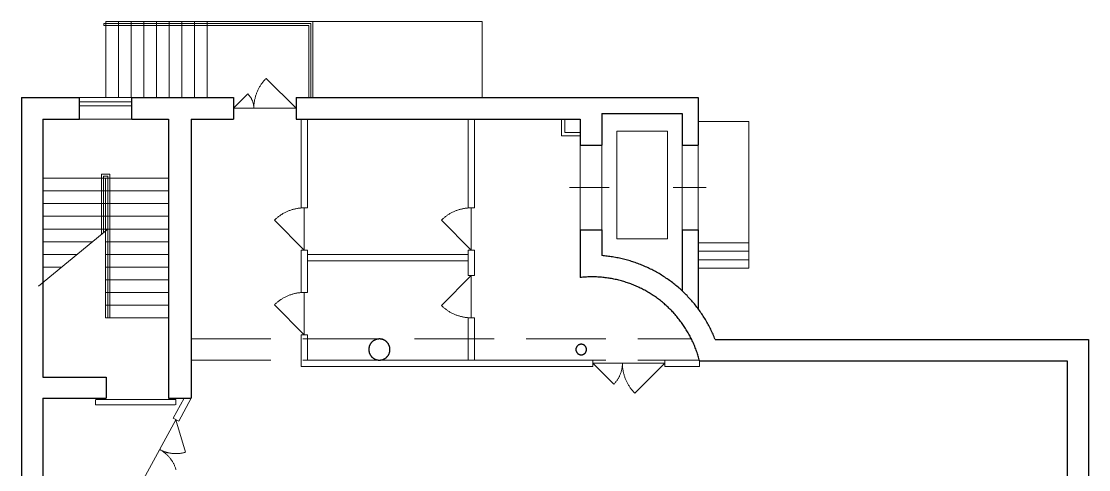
# Model space of a CAD drawing. Header units: metres. Extents: x 2 to 27.2, y 10.3 to 37.9.
# Drawn here: x 2 to 27.25, y 27.29 to 37.89 of the extents above; entities that cross this region are included whole.
import ezdxf

# ---------------------------------------------------------------- set-up
doc = ezdxf.new("R2010")
doc.units = ezdxf.units.M
doc.header["$MEASUREMENT"] = 0
doc.linetypes.add('DGN Style 3', pattern=[2.640572, 1.886123, -0.754449])

msp = doc.modelspace()

# ---------------------------------------------------------------- linework, layer by layer
at = {"color": 7, "linetype": 'Continuous', "lineweight": 0}
for p, q in [((3.998, 37.89), (12.898, 37.89)), ((3.998, 37.89), (3.998, 36.09)), ((4.298, 37.89), (4.298, 36.09)), ((4.598, 37.89), (4.598, 36.09)), ((4.898, 37.89), (4.898, 36.09)), ((5.198, 37.89), (5.198, 36.09)), ((5.498, 37.89), (5.498, 36.09)), ((5.798, 37.89), (5.798, 36.09)), ((6.098, 37.89), (6.098, 36.09)), ((6.398, 36.09), (6.398, 37.89)), ((8.898, 36.09), (8.898, 37.89)), ((12.898, 36.09), (12.898, 37.89)), ((3.948, 37.84), (8.848, 37.84)), ((3.948, 37.84), (3.948, 37.79)), ((3.948, 37.79), (8.798, 37.79)), ((8.798, 36.09), (8.798, 37.79)), ((8.848, 36.09), (8.848, 37.84)), ((7.654, 36.372), (7.645, 36.356)), ((7.664, 36.387), (7.654, 36.372)), ((7.674, 36.402), (7.664, 36.387)), ((7.685, 36.417), (7.674, 36.402)), ((7.696, 36.432), (7.685, 36.417)), ((7.707, 36.446), (7.696, 36.432)), ((7.718, 36.461), (7.707, 36.446)), ((7.73, 36.475), (7.718, 36.461)), ((7.741, 36.489), (7.73, 36.475)), ((7.753, 36.503), (7.741, 36.489)), ((7.766, 36.516), (7.753, 36.503)), ((7.778, 36.529), (7.766, 36.516)), ((7.791, 36.542), (7.778, 36.529)), ((8.498, 35.835), (7.791, 36.542)), ((7.018, 35.835), (7.358, 36.175)), ((7.366, 36.166), (7.358, 36.175)), ((7.375, 36.156), (7.366, 36.166)), ((7.383, 36.147), (7.375, 36.156)), ((7.391, 36.137), (7.383, 36.147)), ((7.399, 36.127), (7.391, 36.137)), ((7.407, 36.117), (7.399, 36.127)), ((7.414, 36.107), (7.407, 36.117)), ((7.541, 36.123), (7.536, 36.106)), ((7.546, 36.141), (7.541, 36.123)), ((7.552, 36.158), (7.546, 36.141)), ((7.558, 36.175), (7.552, 36.158)), ((7.564, 36.192), (7.558, 36.175)), ((7.571, 36.209), (7.564, 36.192)), ((7.578, 36.226), (7.571, 36.209)), ((7.585, 36.243), (7.578, 36.226)), ((7.593, 36.26), (7.585, 36.243)), ((7.601, 36.276), (7.593, 36.26)), ((7.609, 36.292), (7.601, 36.276)), ((7.617, 36.309), (7.609, 36.292)), ((7.626, 36.325), (7.617, 36.309)), ((7.635, 36.34), (7.626, 36.325)), ((7.645, 36.356), (7.635, 36.34)), ((3.373, 35.99), (4.613, 35.99)), ((3.373, 35.89), (4.613, 35.89)), ((7.421, 36.097), (7.414, 36.107)), ((7.428, 36.086), (7.421, 36.097)), ((7.434, 36.075), (7.428, 36.086)), ((7.44, 36.064), (7.434, 36.075)), ((7.446, 36.053), (7.44, 36.064)), ((7.451, 36.042), (7.446, 36.053)), ((7.457, 36.03), (7.451, 36.042)), ((7.462, 36.019), (7.457, 36.03)), ((7.466, 36.007), (7.462, 36.019)), ((7.471, 35.995), (7.466, 36.007)), ((7.475, 35.984), (7.471, 35.995)), ((7.478, 35.972), (7.475, 35.984)), ((7.482, 35.959), (7.478, 35.972)), ((7.485, 35.947), (7.482, 35.959)), ((7.488, 35.935), (7.485, 35.947)), ((7.49, 35.923), (7.488, 35.935)), ((7.492, 35.91), (7.49, 35.923)), ((7.494, 35.898), (7.492, 35.91)), ((7.496, 35.885), (7.494, 35.898)), ((7.497, 35.873), (7.496, 35.885)), ((7.498, 35.86), (7.497, 35.873)), ((7.499, 35.872), (7.498, 35.853)), ((7.498, 35.848), (7.498, 35.86)), ((7.5, 35.89), (7.499, 35.872)), ((7.501, 35.908), (7.5, 35.89)), ((7.502, 35.926), (7.501, 35.908)), ((7.504, 35.945), (7.502, 35.926)), ((7.506, 35.963), (7.504, 35.945)), ((7.509, 35.981), (7.506, 35.963)), ((7.512, 35.999), (7.509, 35.981)), ((7.515, 36.017), (7.512, 35.999)), ((7.518, 36.035), (7.515, 36.017)), ((7.522, 36.053), (7.518, 36.035)), ((7.526, 36.07), (7.522, 36.053)), ((7.531, 36.088), (7.526, 36.07)), ((7.536, 36.106), (7.531, 36.088)), ((7.018, 35.835), (8.498, 35.835)), ((7.498, 35.853), (7.498, 35.835)), ((7.498, 35.835), (7.498, 35.848)), ((18.008, 35.525), (19.208, 35.525)), ((19.208, 32.055), (19.208, 35.525)), ((16.087, 35.292), (17.283, 35.292)), ((16.087, 32.748), (16.087, 35.292)), ((16.087, 35.292), (16.087, 35.292)), ((17.283, 35.292), (17.283, 32.748)), ((15.218, 34.96), (15.218, 32.96)), ((15.728, 34.96), (15.728, 32.96)), ((17.628, 34.96), (17.628, 32.96)), ((18.008, 32.96), (18.008, 34.96)), ((2.508, 34.18), (5.478, 34.18)), ((3.893, 32.85), (3.893, 34.28)), ((3.893, 34.28), (4.093, 34.28)), ((3.943, 32.891), (3.943, 34.23)), ((3.943, 34.23), (4.043, 34.23)), ((3.993, 30.88), (3.993, 34.18)), ((4.043, 30.88), (4.043, 34.23)), ((4.093, 30.88), (4.093, 34.28)), ((2.508, 33.88), (5.478, 33.88)), ((14.967, 33.96), (15.907, 33.96)), ((17.419, 33.96), (18.203, 33.96)), ((2.508, 33.58), (5.478, 33.58)), ((8.172, 33.334), (8.157, 33.324)), ((8.188, 33.343), (8.172, 33.334)), ((8.204, 33.352), (8.188, 33.343)), ((8.22, 33.361), (8.204, 33.352)), ((8.236, 33.37), (8.22, 33.361)), ((8.252, 33.378), (8.236, 33.37)), ((8.269, 33.386), (8.252, 33.378)), ((8.285, 33.393), (8.269, 33.386)), ((8.302, 33.401), (8.285, 33.393)), ((8.319, 33.408), (8.302, 33.401)), ((8.336, 33.414), (8.319, 33.408)), ((8.353, 33.421), (8.336, 33.414)), ((8.37, 33.427), (8.353, 33.421)), ((8.388, 33.432), (8.37, 33.427)), ((8.405, 33.438), (8.388, 33.432)), ((8.423, 33.443), (8.405, 33.438)), ((8.44, 33.448), (8.423, 33.443)), ((8.458, 33.452), (8.44, 33.448)), ((8.476, 33.456), (8.458, 33.452)), ((8.494, 33.46), (8.476, 33.456)), ((8.512, 33.464), (8.494, 33.46)), ((8.53, 33.467), (8.512, 33.464)), ((8.548, 33.47), (8.53, 33.467)), ((8.566, 33.472), (8.548, 33.47)), ((8.584, 33.474), (8.566, 33.472)), ((8.602, 33.476), (8.584, 33.474)), ((8.62, 33.478), (8.602, 33.476)), ((8.638, 33.479), (8.62, 33.478)), ((8.657, 33.48), (8.638, 33.479)), ((8.675, 33.48), (8.657, 33.48)), ((8.693, 33.48), (8.675, 33.48)), ((8.693, 33.48), (8.693, 32.48)), ((12.122, 33.334), (12.107, 33.324)), ((12.138, 33.343), (12.122, 33.334)), ((12.154, 33.352), (12.138, 33.343)), ((12.17, 33.361), (12.154, 33.352)), ((12.186, 33.37), (12.17, 33.361)), ((12.202, 33.378), (12.186, 33.37)), ((12.219, 33.386), (12.202, 33.378)), ((12.235, 33.393), (12.219, 33.386)), ((12.252, 33.401), (12.235, 33.393)), ((12.269, 33.408), (12.252, 33.401)), ((12.286, 33.414), (12.269, 33.408)), ((12.303, 33.421), (12.286, 33.414)), ((12.32, 33.427), (12.303, 33.421)), ((12.338, 33.432), (12.32, 33.427)), ((12.355, 33.438), (12.338, 33.432)), ((12.373, 33.443), (12.355, 33.438)), ((12.39, 33.448), (12.373, 33.443)), ((12.408, 33.452), (12.39, 33.448)), ((12.426, 33.456), (12.408, 33.452)), ((12.444, 33.46), (12.426, 33.456)), ((12.462, 33.464), (12.444, 33.46)), ((12.48, 33.467), (12.462, 33.464)), ((12.498, 33.47), (12.48, 33.467)), ((12.516, 33.472), (12.498, 33.47)), ((12.534, 33.474), (12.516, 33.472)), ((12.552, 33.476), (12.534, 33.474)), ((12.57, 33.478), (12.552, 33.476)), ((12.588, 33.479), (12.57, 33.478)), ((12.607, 33.48), (12.588, 33.479)), ((12.625, 33.48), (12.607, 33.48)), ((12.643, 33.48), (12.625, 33.48)), ((12.643, 33.48), (12.643, 32.48)), ((2.508, 33.28), (5.478, 33.28)), ((7.999, 33.2), (7.986, 33.187)), ((8.693, 32.48), (7.986, 33.187)), ((8.012, 33.213), (7.999, 33.2)), ((8.026, 33.225), (8.012, 33.213)), ((8.04, 33.237), (8.026, 33.225)), ((8.054, 33.249), (8.04, 33.237)), ((8.068, 33.26), (8.054, 33.249)), ((8.082, 33.272), (8.068, 33.26)), ((8.097, 33.283), (8.082, 33.272)), ((8.111, 33.294), (8.097, 33.283)), ((8.126, 33.304), (8.111, 33.294)), ((8.141, 33.314), (8.126, 33.304)), ((8.157, 33.324), (8.141, 33.314)), ((11.949, 33.2), (11.936, 33.187)), ((12.643, 32.48), (11.936, 33.187)), ((11.962, 33.213), (11.949, 33.2)), ((11.976, 33.225), (11.962, 33.213)), ((11.99, 33.237), (11.976, 33.225)), ((12.004, 33.249), (11.99, 33.237)), ((12.018, 33.26), (12.004, 33.249)), ((12.032, 33.272), (12.018, 33.26)), ((12.047, 33.283), (12.032, 33.272)), ((12.061, 33.294), (12.047, 33.283)), ((12.076, 33.304), (12.061, 33.294)), ((12.091, 33.314), (12.076, 33.304)), ((12.107, 33.324), (12.091, 33.314)), ((4.046, 32.976), (2.402, 31.63)), ((2.508, 32.98), (5.478, 32.98)), ((2.508, 32.68), (3.685, 32.68)), ((3.993, 32.68), (5.478, 32.68)), ((17.283, 32.748), (16.087, 32.748)), ((18.008, 32.655), (19.208, 32.655)), ((2.508, 32.38), (3.319, 32.38)), ((3.993, 32.38), (5.478, 32.38)), ((18.008, 32.455), (19.208, 32.455)), ((2.508, 32.08), (2.952, 32.08)), ((3.993, 32.08), (5.478, 32.08)), ((18.008, 32.255), (19.208, 32.255)), ((12.643, 31.88), (11.936, 31.173)), ((12.643, 31.88), (12.643, 30.88)), ((18.008, 32.055), (19.208, 32.055)), ((3.993, 31.78), (5.478, 31.78)), ((3.993, 31.48), (5.478, 31.48)), ((8.141, 31.314), (8.126, 31.304)), ((8.157, 31.324), (8.141, 31.314)), ((8.172, 31.334), (8.157, 31.324)), ((8.188, 31.343), (8.172, 31.334)), ((8.204, 31.352), (8.188, 31.343)), ((8.22, 31.361), (8.204, 31.352)), ((8.236, 31.37), (8.22, 31.361)), ((8.252, 31.378), (8.236, 31.37)), ((8.269, 31.386), (8.252, 31.378)), ((8.285, 31.393), (8.269, 31.386)), ((8.302, 31.401), (8.285, 31.393)), ((8.319, 31.408), (8.302, 31.401)), ((8.336, 31.414), (8.319, 31.408)), ((8.353, 31.421), (8.336, 31.414)), ((8.37, 31.427), (8.353, 31.421)), ((8.388, 31.432), (8.37, 31.427)), ((8.405, 31.438), (8.388, 31.432)), ((8.423, 31.443), (8.405, 31.438)), ((8.44, 31.448), (8.423, 31.443)), ((8.458, 31.452), (8.44, 31.448)), ((8.476, 31.456), (8.458, 31.452)), ((8.494, 31.46), (8.476, 31.456)), ((8.512, 31.464), (8.494, 31.46)), ((8.53, 31.467), (8.512, 31.464)), ((8.548, 31.47), (8.53, 31.467)), ((8.566, 31.472), (8.548, 31.47)), ((8.584, 31.474), (8.566, 31.472)), ((8.602, 31.476), (8.584, 31.474)), ((8.62, 31.478), (8.602, 31.476)), ((8.638, 31.479), (8.62, 31.478)), ((8.657, 31.48), (8.638, 31.479)), ((8.675, 31.48), (8.657, 31.48)), ((8.693, 31.48), (8.675, 31.48)), ((8.693, 31.48), (8.693, 30.48)), ((3.993, 31.18), (5.478, 31.18)), ((7.999, 31.2), (7.986, 31.187)), ((8.693, 30.48), (7.986, 31.187)), ((8.012, 31.213), (7.999, 31.2)), ((8.026, 31.225), (8.012, 31.213)), ((8.04, 31.237), (8.026, 31.225)), ((8.054, 31.249), (8.04, 31.237)), ((8.068, 31.26), (8.054, 31.249)), ((8.082, 31.272), (8.068, 31.26)), ((8.097, 31.283), (8.082, 31.272)), ((8.111, 31.294), (8.097, 31.283)), ((8.126, 31.304), (8.111, 31.294)), ((11.936, 31.173), (11.949, 31.16)), ((11.949, 31.16), (11.962, 31.148)), ((11.962, 31.148), (11.976, 31.135)), ((11.976, 31.135), (11.99, 31.123)), ((11.99, 31.123), (12.004, 31.112)), ((12.004, 31.112), (12.018, 31.1)), ((12.018, 31.1), (12.032, 31.089)), ((12.032, 31.089), (12.047, 31.078)), ((12.047, 31.078), (12.061, 31.067)), ((12.061, 31.067), (12.076, 31.056)), ((3.993, 30.88), (5.478, 30.88)), ((12.076, 31.056), (12.091, 31.046)), ((12.091, 31.046), (12.107, 31.036)), ((12.107, 31.036), (12.122, 31.027)), ((12.122, 31.027), (12.138, 31.017)), ((12.138, 31.017), (12.154, 31.008)), ((12.154, 31.008), (12.17, 30.999)), ((12.17, 30.999), (12.186, 30.991)), ((12.186, 30.991), (12.202, 30.983)), ((12.202, 30.983), (12.219, 30.975)), ((12.219, 30.975), (12.235, 30.967)), ((12.235, 30.967), (12.252, 30.96)), ((12.252, 30.96), (12.269, 30.953)), ((12.269, 30.953), (12.286, 30.946)), ((12.286, 30.946), (12.303, 30.94)), ((12.303, 30.94), (12.32, 30.934)), ((12.32, 30.934), (12.338, 30.928)), ((12.338, 30.928), (12.355, 30.923)), ((12.355, 30.923), (12.373, 30.918)), ((12.373, 30.918), (12.39, 30.913)), ((12.39, 30.913), (12.408, 30.908)), ((12.408, 30.908), (12.426, 30.904)), ((12.426, 30.904), (12.444, 30.9)), ((12.444, 30.9), (12.462, 30.897)), ((12.462, 30.897), (12.48, 30.894)), ((12.48, 30.894), (12.498, 30.891)), ((12.498, 30.891), (12.516, 30.888)), ((12.516, 30.888), (12.534, 30.886)), ((12.534, 30.886), (12.552, 30.884)), ((12.552, 30.884), (12.57, 30.883)), ((12.57, 30.883), (12.588, 30.882)), ((12.588, 30.882), (12.607, 30.881)), ((12.607, 30.881), (12.625, 30.88)), ((12.625, 30.88), (12.643, 30.88)), ((15.518, 29.805), (17.218, 29.805)), ((15.518, 29.805), (16.013, 29.31)), ((16.218, 29.805), (16.218, 29.787)), ((16.218, 29.79), (16.218, 29.805)), ((17.218, 29.805), (16.511, 29.098)), ((16.165, 29.537), (16.171, 29.552)), ((16.171, 29.552), (16.176, 29.566)), ((16.176, 29.566), (16.181, 29.58)), ((16.181, 29.58), (16.186, 29.595)), ((16.186, 29.595), (16.19, 29.609)), ((16.19, 29.609), (16.194, 29.624)), ((16.194, 29.624), (16.198, 29.639)), ((16.198, 29.639), (16.202, 29.654)), ((16.202, 29.654), (16.205, 29.669)), ((16.205, 29.669), (16.208, 29.684)), ((16.208, 29.684), (16.21, 29.699)), ((16.21, 29.699), (16.212, 29.714)), ((16.212, 29.714), (16.214, 29.729)), ((16.214, 29.729), (16.216, 29.744)), ((16.216, 29.744), (16.217, 29.759)), ((16.217, 29.759), (16.218, 29.775)), ((16.218, 29.775), (16.218, 29.79)), ((16.218, 29.787), (16.219, 29.769)), ((16.219, 29.769), (16.22, 29.75)), ((16.22, 29.75), (16.221, 29.732)), ((16.221, 29.732), (16.222, 29.714)), ((16.222, 29.714), (16.224, 29.696)), ((16.224, 29.696), (16.226, 29.678)), ((16.226, 29.678), (16.229, 29.66)), ((16.229, 29.66), (16.232, 29.642)), ((16.232, 29.642), (16.235, 29.624)), ((16.235, 29.624), (16.238, 29.606)), ((16.238, 29.606), (16.242, 29.588)), ((16.242, 29.588), (16.246, 29.57)), ((16.246, 29.57), (16.251, 29.552)), ((16.251, 29.552), (16.256, 29.535)), ((16.013, 29.31), (16.024, 29.321)), ((16.024, 29.321), (16.034, 29.332)), ((16.034, 29.332), (16.045, 29.344)), ((16.045, 29.344), (16.054, 29.355)), ((16.054, 29.355), (16.064, 29.367)), ((16.064, 29.367), (16.074, 29.379)), ((16.074, 29.379), (16.083, 29.391)), ((16.083, 29.391), (16.092, 29.404)), ((16.092, 29.404), (16.1, 29.416)), ((16.1, 29.416), (16.109, 29.429)), ((16.109, 29.429), (16.117, 29.442)), ((16.117, 29.442), (16.124, 29.455)), ((16.124, 29.455), (16.132, 29.469)), ((16.132, 29.469), (16.139, 29.482)), ((16.139, 29.482), (16.146, 29.496)), ((16.146, 29.496), (16.153, 29.509)), ((16.153, 29.509), (16.159, 29.523)), ((16.159, 29.523), (16.165, 29.537)), ((16.256, 29.535), (16.261, 29.517)), ((16.261, 29.517), (16.266, 29.5)), ((16.266, 29.5), (16.272, 29.482)), ((16.272, 29.482), (16.278, 29.465)), ((16.278, 29.465), (16.284, 29.448)), ((16.284, 29.448), (16.291, 29.431)), ((16.291, 29.431), (16.298, 29.414)), ((16.298, 29.414), (16.305, 29.397)), ((16.305, 29.397), (16.313, 29.381)), ((16.313, 29.381), (16.321, 29.364)), ((16.321, 29.364), (16.329, 29.348)), ((16.329, 29.348), (16.337, 29.332)), ((16.337, 29.332), (16.346, 29.316)), ((16.346, 29.316), (16.355, 29.3)), ((16.355, 29.3), (16.365, 29.284)), ((16.365, 29.284), (16.374, 29.269)), ((16.374, 29.269), (16.384, 29.253)), ((16.384, 29.253), (16.394, 29.238)), ((16.394, 29.238), (16.405, 29.223)), ((16.405, 29.223), (16.416, 29.209)), ((16.416, 29.209), (16.427, 29.194)), ((16.427, 29.194), (16.438, 29.18)), ((16.438, 29.18), (16.45, 29.166)), ((16.45, 29.166), (16.461, 29.152)), ((16.461, 29.152), (16.473, 29.138)), ((16.473, 29.138), (16.486, 29.124)), ((16.486, 29.124), (16.498, 29.111)), ((16.498, 29.111), (16.511, 29.098)), ((5.655, 28.469), (4.89, 27.063)), ((5.655, 28.469), (5.881, 27.702)), ((5.272, 27.766), (5.287, 27.759)), ((5.286, 27.758), (5.272, 27.766)), ((5.3, 27.75), (5.286, 27.758)), ((5.287, 27.759), (5.301, 27.751)), ((5.314, 27.742), (5.3, 27.75)), ((5.301, 27.751), (5.315, 27.744)), ((5.328, 27.733), (5.314, 27.742)), ((5.315, 27.744), (5.33, 27.738)), ((5.341, 27.724), (5.328, 27.733)), ((5.33, 27.738), (5.345, 27.731)), ((5.354, 27.715), (5.341, 27.724)), ((5.345, 27.731), (5.36, 27.725)), ((5.367, 27.705), (5.354, 27.715)), ((5.36, 27.725), (5.375, 27.719)), ((5.38, 27.696), (5.367, 27.705)), ((5.375, 27.719), (5.39, 27.714)), ((5.393, 27.686), (5.38, 27.696)), ((5.39, 27.714), (5.405, 27.709)), ((5.405, 27.675), (5.393, 27.686)), ((5.405, 27.709), (5.421, 27.704)), ((5.417, 27.665), (5.405, 27.675)), ((5.429, 27.654), (5.417, 27.665)), ((5.421, 27.704), (5.436, 27.699)), ((5.441, 27.643), (5.429, 27.654)), ((5.436, 27.699), (5.452, 27.695)), ((5.453, 27.632), (5.441, 27.643)), ((5.452, 27.695), (5.467, 27.691)), ((5.464, 27.621), (5.453, 27.632)), ((5.475, 27.609), (5.464, 27.621)), ((5.467, 27.691), (5.483, 27.687)), ((5.486, 27.597), (5.475, 27.609)), ((5.483, 27.687), (5.499, 27.684)), ((5.497, 27.585), (5.486, 27.597)), ((5.507, 27.573), (5.497, 27.585)), ((5.499, 27.684), (5.515, 27.681)), ((5.517, 27.56), (5.507, 27.573)), ((5.515, 27.681), (5.53, 27.679)), ((5.527, 27.547), (5.517, 27.56)), ((5.537, 27.534), (5.527, 27.547)), ((5.53, 27.679), (5.546, 27.676)), ((5.546, 27.521), (5.537, 27.534)), ((5.546, 27.676), (5.562, 27.674)), ((5.562, 27.674), (5.578, 27.672)), ((5.578, 27.672), (5.594, 27.671)), ((5.594, 27.671), (5.611, 27.67)), ((5.611, 27.67), (5.627, 27.669)), ((5.627, 27.669), (5.643, 27.669)), ((5.643, 27.669), (5.659, 27.669)), ((5.659, 27.669), (5.675, 27.669)), ((5.675, 27.669), (5.691, 27.67)), ((5.691, 27.67), (5.707, 27.671)), ((5.707, 27.671), (5.723, 27.672)), ((5.723, 27.672), (5.739, 27.673)), ((5.739, 27.673), (5.755, 27.675)), ((5.755, 27.675), (5.771, 27.677)), ((5.771, 27.677), (5.787, 27.68)), ((5.787, 27.68), (5.803, 27.683)), ((5.803, 27.683), (5.819, 27.686)), ((5.819, 27.686), (5.835, 27.689)), ((5.835, 27.689), (5.85, 27.693)), ((5.85, 27.693), (5.866, 27.697)), ((5.866, 27.697), (5.881, 27.702)), ((5.555, 27.508), (5.546, 27.521)), ((5.564, 27.494), (5.555, 27.508)), ((5.573, 27.481), (5.564, 27.494)), ((5.581, 27.467), (5.573, 27.481)), ((5.589, 27.453), (5.581, 27.467)), ((5.596, 27.439), (5.589, 27.453)), ((5.604, 27.424), (5.596, 27.439)), ((5.611, 27.41), (5.604, 27.424)), ((5.618, 27.395), (5.611, 27.41)), ((5.624, 27.381), (5.618, 27.395)), ((5.631, 27.366), (5.624, 27.381)), ((5.637, 27.351), (5.631, 27.366)), ((5.642, 27.336), (5.637, 27.351)), ((5.648, 27.321), (5.642, 27.336)), ((5.653, 27.305), (5.648, 27.321)), ((5.657, 27.29), (5.653, 27.305))]:
    msp.add_line(p, q, dxfattribs=at)
at = {"color": 7, "linetype": 'Continuous', "lineweight": 30}
for p, q in [((1.998, 36.09), (3.373, 36.09)), ((1.998, 36.09), (1.998, 12.35)), ((3.373, 35.58), (3.373, 36.09)), ((4.613, 35.58), (4.613, 36.09)), ((4.613, 36.09), (7.018, 36.09)), ((7.018, 36.09), (7.018, 35.58)), ((8.498, 36.09), (8.498, 35.58)), ((8.498, 36.09), (18.008, 36.09)), ((18.008, 36.09), (18.008, 34.96)), ((15.728, 35.71), (15.728, 34.96)), ((15.728, 35.71), (17.628, 35.71)), ((17.628, 35.71), (17.628, 34.96)), ((2.508, 35.58), (3.373, 35.58)), ((2.508, 35.58), (2.508, 29.48)), ((4.613, 35.58), (5.478, 35.58)), ((5.478, 35.58), (5.478, 28.98)), ((6.018, 35.58), (6.018, 28.98)), ((6.018, 35.58), (7.018, 35.58)), ((8.498, 35.58), (15.218, 35.58)), ((15.218, 35.58), (15.218, 34.96)), ((15.218, 34.96), (15.728, 34.96)), ((17.628, 34.96), (18.008, 34.96)), ((15.218, 32.96), (15.218, 31.834)), ((15.218, 32.96), (15.728, 32.96)), ((15.728, 32.96), (15.728, 32.35)), ((17.628, 32.96), (18.008, 32.96)), ((17.628, 32.96), (17.628, 31.52)), ((18.008, 32.96), (18.008, 31.097)), ((15.761, 32.347), (15.728, 32.35)), ((15.793, 32.344), (15.761, 32.347)), ((15.826, 32.341), (15.793, 32.344)), ((15.858, 32.337), (15.826, 32.341)), ((15.89, 32.333), (15.858, 32.337)), ((15.922, 32.329), (15.89, 32.333)), ((15.955, 32.324), (15.922, 32.329)), ((15.987, 32.319), (15.955, 32.324)), ((16.019, 32.314), (15.987, 32.319)), ((16.051, 32.308), (16.019, 32.314)), ((16.083, 32.302), (16.051, 32.308)), ((16.115, 32.296), (16.083, 32.302)), ((16.147, 32.29), (16.115, 32.296)), ((16.179, 32.283), (16.147, 32.29)), ((16.21, 32.275), (16.179, 32.283)), ((16.242, 32.268), (16.21, 32.275)), ((16.274, 32.26), (16.242, 32.268)), ((16.305, 32.252), (16.274, 32.26)), ((16.337, 32.243), (16.305, 32.252)), ((16.368, 32.234), (16.337, 32.243)), ((16.399, 32.225), (16.368, 32.234)), ((16.43, 32.215), (16.399, 32.225)), ((16.461, 32.205), (16.43, 32.215)), ((16.492, 32.195), (16.461, 32.205)), ((16.523, 32.185), (16.492, 32.195)), ((16.554, 32.174), (16.523, 32.185)), ((16.584, 32.163), (16.554, 32.174)), ((16.615, 32.151), (16.584, 32.163)), ((16.645, 32.139), (16.615, 32.151)), ((16.675, 32.127), (16.645, 32.139)), ((16.705, 32.115), (16.675, 32.127)), ((16.735, 32.102), (16.705, 32.115)), ((16.765, 32.089), (16.735, 32.102)), ((16.795, 32.076), (16.765, 32.089)), ((16.824, 32.062), (16.795, 32.076)), ((15.248, 31.837), (15.218, 31.834)), ((15.278, 31.839), (15.248, 31.837)), ((15.307, 31.842), (15.278, 31.839)), ((15.337, 31.844), (15.307, 31.842)), ((15.367, 31.845), (15.337, 31.844)), ((15.397, 31.846), (15.367, 31.845)), ((15.426, 31.847), (15.397, 31.846)), ((15.456, 31.848), (15.426, 31.847)), ((15.486, 31.848), (15.456, 31.848)), ((15.516, 31.848), (15.486, 31.848)), ((15.546, 31.848), (15.516, 31.848)), ((15.576, 31.847), (15.546, 31.848)), ((15.605, 31.846), (15.576, 31.847)), ((15.635, 31.844), (15.605, 31.846)), ((15.665, 31.843), (15.635, 31.844)), ((15.695, 31.841), (15.665, 31.843)), ((15.724, 31.838), (15.695, 31.841)), ((15.754, 31.835), (15.724, 31.838)), ((15.784, 31.832), (15.754, 31.835)), ((15.813, 31.829), (15.784, 31.832)), ((15.843, 31.825), (15.813, 31.829)), ((15.872, 31.821), (15.843, 31.825)), ((15.902, 31.816), (15.872, 31.821)), ((15.931, 31.812), (15.902, 31.816)), ((16.854, 32.048), (16.824, 32.062)), ((16.883, 32.034), (16.854, 32.048)), ((16.912, 32.019), (16.883, 32.034)), ((16.941, 32.004), (16.912, 32.019)), ((16.97, 31.989), (16.941, 32.004)), ((16.999, 31.974), (16.97, 31.989)), ((17.027, 31.958), (16.999, 31.974)), ((17.055, 31.942), (17.027, 31.958)), ((17.084, 31.925), (17.055, 31.942)), ((17.112, 31.909), (17.084, 31.925)), ((17.139, 31.892), (17.112, 31.909)), ((17.167, 31.875), (17.139, 31.892)), ((17.194, 31.857), (17.167, 31.875)), ((17.222, 31.839), (17.194, 31.857)), ((17.249, 31.821), (17.222, 31.839)), ((17.276, 31.803), (17.249, 31.821)), ((15.961, 31.806), (15.931, 31.812)), ((15.99, 31.801), (15.961, 31.806)), ((16.019, 31.795), (15.99, 31.801)), ((16.048, 31.789), (16.019, 31.795)), ((16.077, 31.783), (16.048, 31.789)), ((16.107, 31.776), (16.077, 31.783)), ((16.135, 31.769), (16.107, 31.776)), ((16.164, 31.761), (16.135, 31.769)), ((16.193, 31.753), (16.164, 31.761)), ((16.222, 31.745), (16.193, 31.753)), ((16.25, 31.737), (16.222, 31.745)), ((16.279, 31.728), (16.25, 31.737)), ((16.307, 31.719), (16.279, 31.728)), ((16.336, 31.71), (16.307, 31.719)), ((16.364, 31.7), (16.336, 31.71)), ((16.392, 31.69), (16.364, 31.7)), ((16.42, 31.68), (16.392, 31.69)), ((16.448, 31.669), (16.42, 31.68)), ((16.475, 31.658), (16.448, 31.669)), ((16.503, 31.647), (16.475, 31.658)), ((16.53, 31.635), (16.503, 31.647)), ((16.558, 31.623), (16.53, 31.635)), ((16.585, 31.611), (16.558, 31.623)), ((16.612, 31.598), (16.585, 31.611)), ((16.639, 31.585), (16.612, 31.598)), ((16.666, 31.572), (16.639, 31.585)), ((16.692, 31.559), (16.666, 31.572)), ((17.302, 31.784), (17.276, 31.803)), ((17.329, 31.765), (17.302, 31.784)), ((17.355, 31.746), (17.329, 31.765)), ((17.381, 31.727), (17.355, 31.746)), ((17.407, 31.707), (17.381, 31.727)), ((17.433, 31.687), (17.407, 31.707)), ((17.458, 31.667), (17.433, 31.687)), ((17.484, 31.646), (17.458, 31.667)), ((17.509, 31.625), (17.484, 31.646)), ((17.534, 31.604), (17.509, 31.625)), ((17.558, 31.583), (17.534, 31.604)), ((17.583, 31.562), (17.558, 31.583)), ((16.719, 31.545), (16.692, 31.559)), ((16.745, 31.531), (16.719, 31.545)), ((16.771, 31.517), (16.745, 31.531)), ((16.797, 31.502), (16.771, 31.517)), ((16.823, 31.487), (16.797, 31.502)), ((16.849, 31.472), (16.823, 31.487)), ((16.874, 31.456), (16.849, 31.472)), ((16.899, 31.441), (16.874, 31.456)), ((16.924, 31.424), (16.899, 31.441)), ((16.949, 31.408), (16.924, 31.424)), ((16.974, 31.391), (16.949, 31.408)), ((16.999, 31.374), (16.974, 31.391)), ((17.023, 31.357), (16.999, 31.374)), ((17.047, 31.34), (17.023, 31.357)), ((17.071, 31.322), (17.047, 31.34)), ((17.095, 31.304), (17.071, 31.322)), ((17.607, 31.54), (17.583, 31.562)), ((17.631, 31.518), (17.607, 31.54)), ((17.654, 31.495), (17.631, 31.518)), ((17.678, 31.473), (17.654, 31.495)), ((17.701, 31.45), (17.678, 31.473)), ((17.724, 31.427), (17.701, 31.45)), ((17.747, 31.404), (17.724, 31.427)), ((17.769, 31.38), (17.747, 31.404)), ((17.792, 31.356), (17.769, 31.38)), ((17.814, 31.332), (17.792, 31.356)), ((17.836, 31.308), (17.814, 31.332)), ((17.118, 31.286), (17.095, 31.304)), ((17.142, 31.267), (17.118, 31.286)), ((17.165, 31.248), (17.142, 31.267)), ((17.188, 31.229), (17.165, 31.248)), ((17.21, 31.21), (17.188, 31.229)), ((17.233, 31.19), (17.21, 31.21)), ((17.255, 31.17), (17.233, 31.19)), ((17.277, 31.15), (17.255, 31.17)), ((17.299, 31.13), (17.277, 31.15)), ((17.32, 31.109), (17.299, 31.13)), ((17.342, 31.088), (17.32, 31.109)), ((17.363, 31.067), (17.342, 31.088)), ((17.384, 31.046), (17.363, 31.067)), ((17.857, 31.284), (17.836, 31.308)), ((17.878, 31.259), (17.857, 31.284)), ((17.899, 31.234), (17.878, 31.259)), ((17.92, 31.209), (17.899, 31.234)), ((17.941, 31.184), (17.92, 31.209)), ((17.961, 31.158), (17.941, 31.184)), ((17.981, 31.133), (17.961, 31.158)), ((18.001, 31.107), (17.981, 31.133)), ((18.02, 31.081), (18.001, 31.107)), ((18.039, 31.054), (18.02, 31.081)), ((17.404, 31.024), (17.384, 31.046)), ((17.424, 31.003), (17.404, 31.024)), ((17.445, 30.98), (17.424, 31.003)), ((17.464, 30.958), (17.445, 30.98)), ((17.484, 30.936), (17.464, 30.958)), ((17.503, 30.913), (17.484, 30.936)), ((17.522, 30.89), (17.503, 30.913)), ((17.541, 30.867), (17.522, 30.89)), ((17.56, 30.844), (17.541, 30.867)), ((17.578, 30.82), (17.56, 30.844)), ((17.596, 30.796), (17.578, 30.82)), ((18.058, 31.028), (18.039, 31.054)), ((18.077, 31.001), (18.058, 31.028)), ((18.095, 30.974), (18.077, 31.001)), ((18.113, 30.947), (18.095, 30.974)), ((18.131, 30.92), (18.113, 30.947)), ((18.148, 30.892), (18.131, 30.92)), ((18.165, 30.865), (18.148, 30.892)), ((18.182, 30.837), (18.165, 30.865)), ((18.199, 30.809), (18.182, 30.837)), ((18.215, 30.781), (18.199, 30.809)), ((17.614, 30.772), (17.596, 30.796)), ((17.631, 30.748), (17.614, 30.772)), ((17.648, 30.724), (17.631, 30.748)), ((17.665, 30.699), (17.648, 30.724)), ((17.682, 30.675), (17.665, 30.699)), ((17.698, 30.65), (17.682, 30.675)), ((17.714, 30.624), (17.698, 30.65)), ((17.73, 30.599), (17.714, 30.624)), ((17.746, 30.574), (17.73, 30.599)), ((17.761, 30.548), (17.746, 30.574)), ((18.231, 30.752), (18.215, 30.781)), ((18.247, 30.724), (18.231, 30.752)), ((18.263, 30.695), (18.247, 30.724)), ((18.278, 30.666), (18.263, 30.695)), ((18.293, 30.637), (18.278, 30.666)), ((18.307, 30.608), (18.293, 30.637)), ((18.321, 30.579), (18.307, 30.608)), ((18.335, 30.55), (18.321, 30.579)), ((10.286, 30.301), (10.28, 30.294)), ((10.292, 30.308), (10.286, 30.301)), ((10.299, 30.314), (10.292, 30.308)), ((10.306, 30.32), (10.299, 30.314)), ((10.313, 30.326), (10.306, 30.32)), ((10.32, 30.332), (10.313, 30.326)), ((10.328, 30.337), (10.32, 30.332)), ((10.335, 30.342), (10.328, 30.337)), ((10.343, 30.347), (10.335, 30.342)), ((10.351, 30.351), (10.343, 30.347)), ((10.359, 30.355), (10.351, 30.351)), ((10.368, 30.359), (10.359, 30.355)), ((10.376, 30.363), (10.368, 30.359)), ((10.385, 30.366), (10.376, 30.363)), ((10.394, 30.369), (10.385, 30.366)), ((10.402, 30.371), (10.394, 30.369)), ((10.411, 30.374), (10.402, 30.371)), ((10.42, 30.376), (10.411, 30.374)), ((10.429, 30.377), (10.42, 30.376)), ((10.438, 30.378), (10.429, 30.377)), ((10.448, 30.379), (10.438, 30.378)), ((10.457, 30.38), (10.448, 30.379)), ((10.466, 30.38), (10.457, 30.38)), ((10.475, 30.38), (10.466, 30.38)), ((10.484, 30.38), (10.475, 30.38)), ((10.493, 30.379), (10.484, 30.38)), ((10.503, 30.378), (10.493, 30.379)), ((10.512, 30.376), (10.503, 30.378)), ((10.521, 30.375), (10.512, 30.376)), ((10.53, 30.373), (10.521, 30.375)), ((10.538, 30.37), (10.53, 30.373)), ((10.547, 30.367), (10.538, 30.37)), ((10.556, 30.364), (10.547, 30.367)), ((10.564, 30.361), (10.556, 30.364)), ((10.573, 30.357), (10.564, 30.361)), ((10.581, 30.353), (10.573, 30.357)), ((10.589, 30.349), (10.581, 30.353)), ((10.597, 30.344), (10.589, 30.349)), ((10.605, 30.34), (10.597, 30.344)), ((10.613, 30.334), (10.605, 30.34)), ((10.62, 30.329), (10.613, 30.334)), ((10.627, 30.323), (10.62, 30.329)), ((10.634, 30.317), (10.627, 30.323)), ((10.641, 30.311), (10.634, 30.317)), ((10.647, 30.305), (10.641, 30.311)), ((10.654, 30.298), (10.647, 30.305)), ((17.776, 30.522), (17.761, 30.548)), ((17.79, 30.496), (17.776, 30.522)), ((17.805, 30.47), (17.79, 30.496)), ((17.819, 30.444), (17.805, 30.47)), ((17.832, 30.417), (17.819, 30.444)), ((17.846, 30.391), (17.832, 30.417)), ((17.859, 30.364), (17.846, 30.391)), ((17.872, 30.337), (17.859, 30.364)), ((17.884, 30.31), (17.872, 30.337)), ((17.896, 30.283), (17.884, 30.31)), ((18.349, 30.52), (18.335, 30.55)), ((18.362, 30.49), (18.349, 30.52)), ((18.375, 30.461), (18.362, 30.49)), ((18.388, 30.431), (18.375, 30.461)), ((18.4, 30.4), (18.388, 30.431)), ((18.412, 30.37), (18.4, 30.4)), ((18.412, 30.37), (27.248, 30.37)), ((27.248, 30.37), (27.248, 12.35)), ((10.219, 30.144), (10.218, 30.135)), ((10.218, 30.135), (10.218, 30.126)), ((10.218, 30.126), (10.219, 30.116)), ((10.22, 30.162), (10.219, 30.153)), ((10.219, 30.153), (10.219, 30.144)), ((10.219, 30.116), (10.219, 30.107)), ((10.219, 30.107), (10.22, 30.098)), ((10.222, 30.171), (10.22, 30.162)), ((10.22, 30.098), (10.222, 30.089)), ((10.223, 30.18), (10.222, 30.171)), ((10.222, 30.089), (10.223, 30.08)), ((10.225, 30.189), (10.223, 30.18)), ((10.223, 30.08), (10.225, 30.071)), ((10.228, 30.198), (10.225, 30.189)), ((10.225, 30.071), (10.228, 30.062)), ((10.23, 30.207), (10.228, 30.198)), ((10.228, 30.062), (10.23, 30.053)), ((10.233, 30.216), (10.23, 30.207)), ((10.23, 30.053), (10.233, 30.045)), ((10.237, 30.224), (10.233, 30.216)), ((10.24, 30.233), (10.237, 30.224)), ((10.244, 30.241), (10.24, 30.233)), ((10.248, 30.249), (10.244, 30.241)), ((10.253, 30.257), (10.248, 30.249)), ((10.258, 30.265), (10.253, 30.257)), ((10.263, 30.273), (10.258, 30.265)), ((10.268, 30.28), (10.263, 30.273)), ((10.274, 30.287), (10.268, 30.28)), ((10.28, 30.294), (10.274, 30.287)), ((10.66, 30.291), (10.654, 30.298)), ((10.666, 30.284), (10.66, 30.291)), ((10.671, 30.276), (10.666, 30.284)), ((10.676, 30.269), (10.671, 30.276)), ((10.681, 30.261), (10.676, 30.269)), ((10.686, 30.253), (10.681, 30.261)), ((10.69, 30.245), (10.686, 30.253)), ((10.694, 30.237), (10.69, 30.245)), ((10.698, 30.229), (10.694, 30.237)), ((10.702, 30.22), (10.698, 30.229)), ((10.705, 30.211), (10.702, 30.22)), ((10.702, 30.04), (10.705, 30.049)), ((10.708, 30.203), (10.705, 30.211)), ((10.705, 30.049), (10.708, 30.058)), ((10.71, 30.194), (10.708, 30.203)), ((10.708, 30.058), (10.71, 30.067)), ((10.712, 30.185), (10.71, 30.194)), ((10.71, 30.067), (10.712, 30.076)), ((10.714, 30.176), (10.712, 30.185)), ((10.712, 30.076), (10.714, 30.085)), ((10.716, 30.167), (10.714, 30.176)), ((10.714, 30.085), (10.716, 30.094)), ((10.717, 30.158), (10.716, 30.167)), ((10.716, 30.094), (10.717, 30.103)), ((10.718, 30.149), (10.717, 30.158)), ((10.717, 30.103), (10.718, 30.112)), ((10.718, 30.139), (10.718, 30.149)), ((10.718, 30.13), (10.718, 30.139)), ((10.718, 30.121), (10.718, 30.13)), ((10.718, 30.112), (10.718, 30.121)), ((15.119, 30.14), (15.118, 30.133)), ((15.118, 30.133), (15.118, 30.127)), ((15.118, 30.127), (15.119, 30.12)), ((15.12, 30.153), (15.119, 30.146)), ((15.119, 30.146), (15.119, 30.14)), ((15.119, 30.12), (15.119, 30.114)), ((15.119, 30.114), (15.12, 30.108)), ((15.122, 30.159), (15.12, 30.153)), ((15.12, 30.108), (15.122, 30.101)), ((15.123, 30.165), (15.122, 30.159)), ((15.122, 30.101), (15.123, 30.095)), ((15.125, 30.172), (15.123, 30.165)), ((15.123, 30.095), (15.125, 30.089)), ((15.128, 30.178), (15.125, 30.172)), ((15.125, 30.089), (15.128, 30.083)), ((15.13, 30.184), (15.128, 30.178)), ((15.128, 30.083), (15.13, 30.077)), ((15.133, 30.189), (15.13, 30.184)), ((15.13, 30.077), (15.133, 30.071)), ((15.136, 30.195), (15.133, 30.189)), ((15.133, 30.071), (15.136, 30.065)), ((15.14, 30.201), (15.136, 30.195)), ((15.136, 30.065), (15.14, 30.06)), ((15.144, 30.206), (15.14, 30.201)), ((15.14, 30.06), (15.144, 30.055)), ((15.148, 30.211), (15.144, 30.206)), ((15.144, 30.055), (15.148, 30.05)), ((15.152, 30.216), (15.148, 30.211)), ((15.148, 30.05), (15.152, 30.045)), ((15.157, 30.22), (15.152, 30.216)), ((15.161, 30.225), (15.157, 30.22)), ((15.166, 30.229), (15.161, 30.225)), ((15.172, 30.233), (15.166, 30.229)), ((15.177, 30.236), (15.172, 30.233)), ((15.183, 30.24), (15.177, 30.236)), ((15.188, 30.243), (15.183, 30.24)), ((15.194, 30.245), (15.188, 30.243)), ((15.2, 30.248), (15.194, 30.245)), ((15.206, 30.25), (15.2, 30.248)), ((15.213, 30.251), (15.206, 30.25)), ((15.219, 30.253), (15.213, 30.251)), ((15.225, 30.254), (15.219, 30.253)), ((15.232, 30.255), (15.225, 30.254)), ((15.238, 30.255), (15.232, 30.255)), ((15.245, 30.255), (15.238, 30.255)), ((15.251, 30.255), (15.245, 30.255)), ((15.258, 30.254), (15.251, 30.255)), ((15.264, 30.253), (15.258, 30.254)), ((15.271, 30.252), (15.264, 30.253)), ((15.277, 30.251), (15.271, 30.252)), ((15.283, 30.249), (15.277, 30.251)), ((15.289, 30.246), (15.283, 30.249)), ((15.295, 30.244), (15.289, 30.246)), ((15.301, 30.241), (15.295, 30.244)), ((15.307, 30.238), (15.301, 30.241)), ((15.312, 30.234), (15.307, 30.238)), ((15.318, 30.231), (15.312, 30.234)), ((15.323, 30.227), (15.318, 30.231)), ((15.328, 30.223), (15.323, 30.227)), ((15.332, 30.218), (15.328, 30.223)), ((15.337, 30.213), (15.332, 30.218)), ((15.341, 30.208), (15.337, 30.213)), ((15.337, 30.047), (15.341, 30.052)), ((15.345, 30.203), (15.341, 30.208)), ((15.341, 30.052), (15.345, 30.057)), ((15.348, 30.198), (15.345, 30.203)), ((15.345, 30.057), (15.348, 30.063)), ((15.352, 30.192), (15.348, 30.198)), ((15.348, 30.063), (15.352, 30.068)), ((15.355, 30.187), (15.352, 30.192)), ((15.352, 30.068), (15.355, 30.074)), ((15.358, 30.181), (15.355, 30.187)), ((15.355, 30.074), (15.358, 30.08)), ((15.36, 30.175), (15.358, 30.181)), ((15.358, 30.08), (15.36, 30.086)), ((15.362, 30.169), (15.36, 30.175)), ((15.36, 30.086), (15.362, 30.092)), ((15.364, 30.162), (15.362, 30.169)), ((15.362, 30.092), (15.364, 30.098)), ((15.366, 30.156), (15.364, 30.162)), ((15.364, 30.098), (15.366, 30.104)), ((15.367, 30.15), (15.366, 30.156)), ((15.366, 30.104), (15.367, 30.111)), ((15.368, 30.143), (15.367, 30.15)), ((15.367, 30.111), (15.368, 30.117)), ((15.368, 30.137), (15.368, 30.143)), ((15.368, 30.13), (15.368, 30.137)), ((15.368, 30.124), (15.368, 30.13)), ((15.368, 30.117), (15.368, 30.124)), ((17.908, 30.255), (17.896, 30.283)), ((17.92, 30.228), (17.908, 30.255)), ((17.931, 30.2), (17.92, 30.228)), ((17.942, 30.173), (17.931, 30.2)), ((17.953, 30.145), (17.942, 30.173)), ((17.963, 30.117), (17.953, 30.145)), ((17.973, 30.089), (17.963, 30.117)), ((17.983, 30.06), (17.973, 30.089)), ((17.992, 30.032), (17.983, 30.06)), ((10.233, 30.045), (10.237, 30.036)), ((10.237, 30.036), (10.24, 30.028)), ((10.24, 30.028), (10.244, 30.019)), ((10.244, 30.019), (10.248, 30.011)), ((10.248, 30.011), (10.253, 30.003)), ((10.253, 30.003), (10.258, 29.995)), ((10.258, 29.995), (10.263, 29.988)), ((10.263, 29.988), (10.268, 29.98)), ((10.268, 29.98), (10.274, 29.973)), ((10.274, 29.973), (10.28, 29.966)), ((10.28, 29.966), (10.286, 29.959)), ((10.286, 29.959), (10.292, 29.953)), ((10.292, 29.953), (10.299, 29.946)), ((10.299, 29.946), (10.306, 29.94)), ((10.306, 29.94), (10.313, 29.934)), ((10.313, 29.934), (10.32, 29.929)), ((10.32, 29.929), (10.328, 29.923)), ((10.328, 29.923), (10.335, 29.918)), ((10.335, 29.918), (10.343, 29.914)), ((10.343, 29.914), (10.351, 29.909)), ((10.351, 29.909), (10.359, 29.905)), ((10.359, 29.905), (10.368, 29.901)), ((10.368, 29.901), (10.376, 29.898)), ((10.376, 29.898), (10.385, 29.895)), ((10.385, 29.895), (10.394, 29.892)), ((10.394, 29.892), (10.402, 29.889)), ((10.402, 29.889), (10.411, 29.887)), ((10.411, 29.887), (10.42, 29.885)), ((10.42, 29.885), (10.429, 29.883)), ((10.429, 29.883), (10.438, 29.882)), ((10.438, 29.882), (10.448, 29.881)), ((10.448, 29.881), (10.457, 29.88)), ((10.457, 29.88), (10.466, 29.88)), ((10.466, 29.88), (10.475, 29.88)), ((10.475, 29.88), (10.484, 29.881)), ((10.484, 29.881), (10.493, 29.881)), ((10.493, 29.881), (10.503, 29.883)), ((10.503, 29.883), (10.512, 29.884)), ((10.512, 29.884), (10.521, 29.886)), ((10.521, 29.886), (10.53, 29.888)), ((10.53, 29.888), (10.538, 29.89)), ((10.538, 29.89), (10.547, 29.893)), ((10.547, 29.893), (10.556, 29.896)), ((10.556, 29.896), (10.564, 29.899)), ((10.564, 29.899), (10.573, 29.903)), ((10.573, 29.903), (10.581, 29.907)), ((10.581, 29.907), (10.589, 29.911)), ((10.589, 29.911), (10.597, 29.916)), ((10.597, 29.916), (10.605, 29.921)), ((10.605, 29.921), (10.613, 29.926)), ((10.613, 29.926), (10.62, 29.932)), ((10.62, 29.932), (10.627, 29.937)), ((10.627, 29.937), (10.634, 29.943)), ((10.634, 29.943), (10.641, 29.949)), ((10.641, 29.949), (10.647, 29.956)), ((10.647, 29.956), (10.654, 29.963)), ((10.654, 29.963), (10.66, 29.97)), ((10.66, 29.97), (10.666, 29.977)), ((10.666, 29.977), (10.671, 29.984)), ((10.671, 29.984), (10.676, 29.992)), ((10.676, 29.992), (10.681, 29.999)), ((10.681, 29.999), (10.686, 30.007)), ((10.686, 30.007), (10.69, 30.015)), ((10.69, 30.015), (10.694, 30.024)), ((10.694, 30.024), (10.698, 30.032)), ((10.698, 30.032), (10.702, 30.04)), ((15.152, 30.045), (15.157, 30.04)), ((15.157, 30.04), (15.161, 30.036)), ((15.161, 30.036), (15.166, 30.032)), ((15.166, 30.032), (15.172, 30.028)), ((15.172, 30.028), (15.177, 30.024)), ((15.177, 30.024), (15.183, 30.021)), ((15.183, 30.021), (15.188, 30.018)), ((15.188, 30.018), (15.194, 30.015)), ((15.194, 30.015), (15.2, 30.013)), ((15.2, 30.013), (15.206, 30.011)), ((15.206, 30.011), (15.213, 30.009)), ((15.213, 30.009), (15.219, 30.008)), ((15.219, 30.008), (15.225, 30.006)), ((15.225, 30.006), (15.232, 30.006)), ((15.232, 30.006), (15.238, 30.005)), ((15.238, 30.005), (15.245, 30.005)), ((15.245, 30.005), (15.251, 30.005)), ((15.251, 30.005), (15.258, 30.006)), ((15.258, 30.006), (15.264, 30.007)), ((15.264, 30.007), (15.271, 30.008)), ((15.271, 30.008), (15.277, 30.01)), ((15.277, 30.01), (15.283, 30.012)), ((15.283, 30.012), (15.289, 30.014)), ((15.289, 30.014), (15.295, 30.017)), ((15.295, 30.017), (15.301, 30.019)), ((15.301, 30.019), (15.307, 30.023)), ((15.307, 30.023), (15.312, 30.026)), ((15.312, 30.026), (15.318, 30.03)), ((15.318, 30.03), (15.323, 30.034)), ((15.323, 30.034), (15.328, 30.038)), ((15.328, 30.038), (15.332, 30.042)), ((15.332, 30.042), (15.337, 30.047)), ((18.001, 30.004), (17.992, 30.032)), ((18.01, 29.975), (18.001, 30.004)), ((18.018, 29.947), (18.01, 29.975)), ((18.026, 29.918), (18.018, 29.947)), ((18.034, 29.889), (18.026, 29.918)), ((18.041, 29.86), (18.034, 29.889)), ((18.041, 29.86), (26.738, 29.86)), ((26.738, 29.86), (26.738, 12.86)), ((2.508, 29.48), (4.008, 29.48)), ((4.008, 29.48), (4.008, 28.98)), ((2.508, 28.98), (4.008, 28.98)), ((2.508, 28.98), (2.508, 12.86)), ((5.478, 28.98), (6.018, 28.98))]:
    msp.add_line(p, q, dxfattribs=at)
at = {"color": 7, "linetype": 'Continuous', "lineweight": 13}
for p, q in [((3.373, 36.09), (4.613, 36.09)), ((4.613, 35.58), (3.373, 35.58)), ((8.618, 35.58), (8.618, 33.48)), ((8.768, 35.58), (8.768, 33.48)), ((12.568, 35.58), (12.568, 33.48)), ((12.718, 35.58), (12.718, 33.48)), ((14.778, 35.58), (14.778, 35.18)), ((14.858, 35.58), (14.858, 35.26)), ((14.778, 35.18), (15.218, 35.18)), ((14.858, 35.26), (15.218, 35.26)), ((8.618, 33.48), (8.768, 33.48)), ((12.568, 33.48), (12.718, 33.48)), ((8.618, 32.48), (8.768, 32.48)), ((8.618, 32.48), (8.618, 31.48)), ((8.768, 32.48), (8.768, 31.48)), ((8.768, 32.38), (12.568, 32.38)), ((12.568, 32.48), (12.718, 32.48)), ((12.568, 32.48), (12.568, 31.88)), ((12.718, 32.48), (12.718, 31.88)), ((8.768, 32.23), (12.568, 32.23)), ((12.568, 31.88), (12.718, 31.88)), ((8.618, 31.48), (8.768, 31.48)), ((12.568, 30.88), (12.718, 30.88)), ((12.568, 30.88), (12.568, 29.88)), ((12.718, 30.88), (12.718, 29.88)), ((8.618, 30.48), (8.768, 30.48)), ((8.618, 30.48), (8.618, 29.73)), ((8.768, 30.48), (8.768, 29.88)), ((8.768, 29.88), (15.518, 29.88)), ((15.518, 29.88), (15.518, 29.73)), ((17.218, 29.88), (17.218, 29.73)), ((17.218, 29.88), (18.036, 29.88)), ((18.041, 29.86), (18.041, 29.73)), ((8.618, 29.73), (15.518, 29.73)), ((17.218, 29.73), (18.041, 29.73)), ((5.847, 28.98), (5.589, 28.505)), ((6.018, 28.98), (5.721, 28.433)), ((5.589, 28.505), (5.721, 28.433))]:
    msp.add_line(p, q, dxfattribs=at)
at = {"color": 251, "linetype": 'DGN Style 3', "lineweight": 0}
for p, q in [((6.018, 30.38), (17.851, 30.38)), ((6.018, 29.88), (18.036, 29.88))]:
    msp.add_line(p, q, dxfattribs=at)
at = {"color": 7, "linetype": 'DGN Style 3', "lineweight": 0}
for p, q in [((5.655, 28.945), (3.755, 28.945)), ((3.755, 28.945), (3.755, 28.825)), ((3.755, 28.825), (5.655, 28.825)), ((5.655, 28.825), (5.655, 28.945)), ((5.655, 28.825), (5.655, 28.825))]:
    msp.add_line(p, q, dxfattribs=at)

doc.saveas('drawing.dxf')
